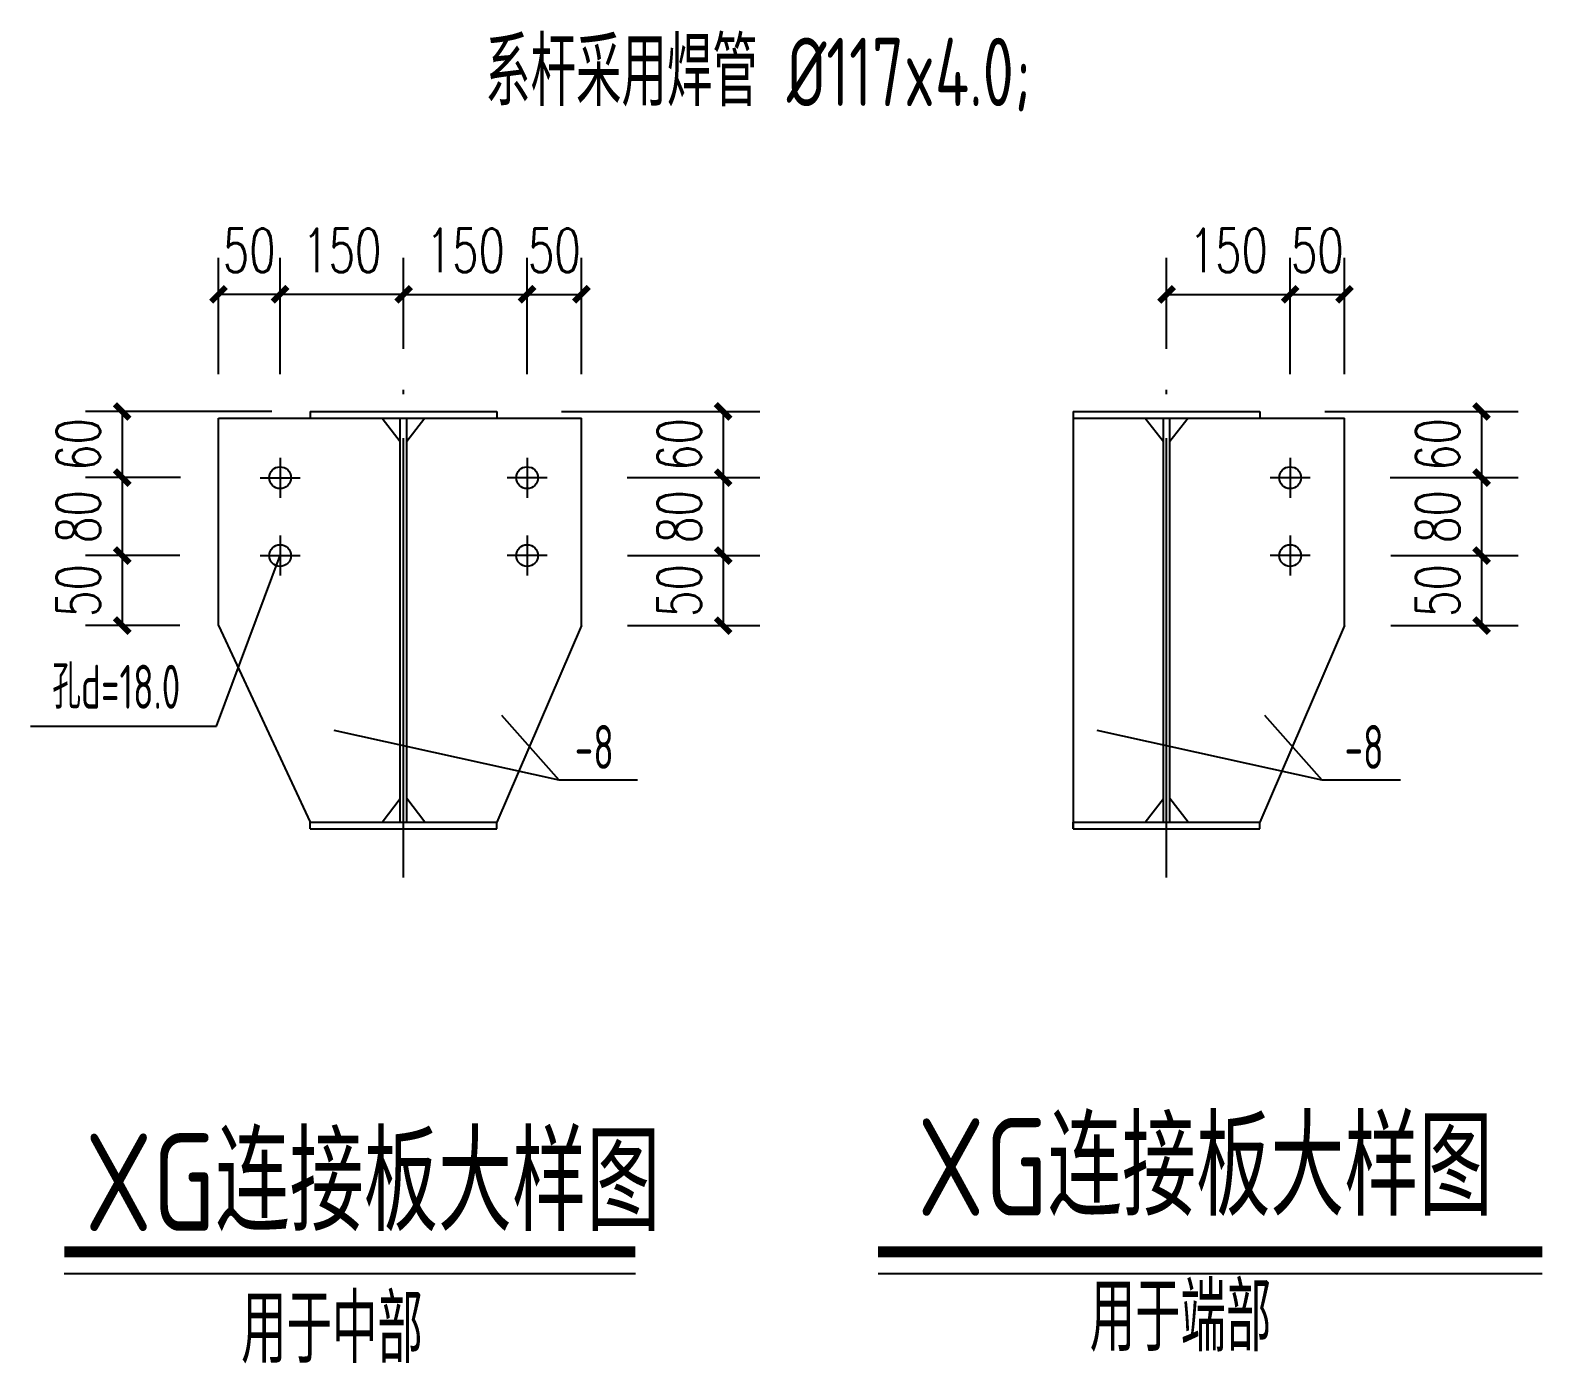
# Model space of a CAD drawing. Extents: x 2025205 to 2402328, y -557483 to 329036.
# Drawn here: x 2145126 to 2160674, y -333322 to -319664 of the extents above; entities that cross this region are included whole.
import ezdxf
from ezdxf.enums import TextEntityAlignment as Align

# ---------------------------------------------------------------- set-up
doc = ezdxf.new("R2010")
doc.units = 0
doc.header["$LTSCALE"] = 1500
doc.header["$MEASUREMENT"] = 0
doc.linetypes.add('DOTE', pattern=[2.42, 2, -0.2, 0.02, -0.2])
for name, color, linetype in [('11', 3, 'Continuous'), ('DOTE', 252, 'DOTE'), ('PUB_DIM', 3, 'Continuous'), ('THICK', 6, 'Continuous'), ('THIN', 7, 'Continuous'), ('TK', 140, 'Continuous'), ('板', 4, 'Continuous'), ('标注', 7, 'Continuous')]:
    doc.layers.add(name, color=color, linetype=linetype)
doc.styles.add('_TCH_DIM_T3', font='SIMPLEX.shx', dxfattribs={"width": 0.705882, "bigfont": 'GBCBIG.shx'})
doc.styles.get("Standard").update_dxf_attribs({"font": 'TSSDENG', "width": 0.7, "bigfont": 'TSSDCHN'})
doc.styles.add('tssd', font='tssdeng.shx', dxfattribs={"width": 0.7, "height": 3, "bigfont": '1hztxt.shx'})
doc.styles.add('TSSD_Label', font='Tssdeng.shx', dxfattribs={"width": 0.7, "bigfont": 'hztxt.shx'})
doc.dimstyles.new('_TCH_ARCH&&150', dxfattribs={"dimtxt": 446.25, "dimasz": 150, "dimexe": 375, "dimexo": 450, "dimgap": 189.375, "dimtad": 1, "dimdec": 0, "dimzin": 0, "dimdsep": 46, "dimtxsty": '_TCH_DIM_T3', "dimblk": 'ARCHTICK', "dimcen": 0.09, "dimclrt": 7, "dimazin": 2, "dimtfac": 1, "dimtdec": 0, "dimtmove": 2, "dimatfit": 0, "dimfxl": 1, "dimtolj": 1, "dimtzin": 0, "dimarcsym": 0})

# ---------------------------------------------------------------- blocks, each defined once
blk = doc.blocks.new('_ArchTick')
at = {"color": 0, "linetype": 'ByBlock', "const_width": 0.4}
blk.add_lwpolyline([(-0.5, -0.5), (0.5, 0.5)], dxfattribs=at)
blk = doc.blocks.new('*D75')
at = {"layer": 'Defpoints', "color": 0, "transparency": 16777216}
for p in [(2147685, -322368), (2148951, -323378), (2147685, -323635)]:
    blk.add_point(p, dxfattribs=at)
at = {"layer": 'PUB_DIM', "color": 0, "lineweight": -2, "transparency": 16777216}
for p, q in [((2147685, -323185), (2147685, -321993)), ((2148951, -322928), (2148951, -321993)), ((2148951, -322368), (2147685, -322368))]:
    blk.add_line(p, q, dxfattribs=at)
at = {"layer": 'PUB_DIM', "color": 0, "lineweight": -2, "transparency": 16777216, "xscale": 150, "yscale": 150, "zscale": 150, "rotation": 180}
blk.add_blockref('_ArchTick', (2147685, -322368), dxfattribs=at)
at = {"layer": 'PUB_DIM', "color": 0, "lineweight": -2, "transparency": 16777216, "xscale": 150, "yscale": 150, "zscale": 150}
blk.add_blockref('_ArchTick', (2148951, -322368), dxfattribs=at)
at = {"layer": 'PUB_DIM', "color": 7, "transparency": 16777216, "insert": (2148318, -321918), "char_height": 446.2, "attachment_point": 5, "style": '_TCH_DIM_T3'}
blk.add_mtext('\\A1;150', dxfattribs=at)
blk = doc.blocks.new('*D76')
at = {"layer": 'Defpoints', "color": 0, "transparency": 16777216}
for p in [(2147054, -322368), (2147054, -323635), (2147685, -323635)]:
    blk.add_point(p, dxfattribs=at)
at = {"layer": 'PUB_DIM', "color": 0, "lineweight": -2, "transparency": 16777216}
for p, q in [((2147054, -323185), (2147054, -321993)), ((2147685, -323185), (2147685, -321993)), ((2147685, -322368), (2147054, -322368))]:
    blk.add_line(p, q, dxfattribs=at)
at = {"layer": 'PUB_DIM', "color": 0, "lineweight": -2, "transparency": 16777216, "xscale": 150, "yscale": 150, "zscale": 150, "rotation": 180}
blk.add_blockref('_ArchTick', (2147054, -322368), dxfattribs=at)
at = {"layer": 'PUB_DIM', "color": 0, "lineweight": -2, "transparency": 16777216, "xscale": 150, "yscale": 150, "zscale": 150}
blk.add_blockref('_ArchTick', (2147685, -322368), dxfattribs=at)
at = {"layer": 'PUB_DIM', "color": 7, "transparency": 16777216, "insert": (2147369, -321918), "char_height": 446.2, "attachment_point": 5, "style": '_TCH_DIM_T3'}
blk.add_mtext('\\A1;50', dxfattribs=at)
blk = doc.blocks.new('*D77')
at = {"layer": 'Defpoints', "color": 0, "transparency": 16777216}
for p in [(2148050, -323568), (2146067, -324246), (2147116, -324246)]:
    blk.add_point(p, dxfattribs=at)
at = {"layer": 'PUB_DIM', "color": 0, "lineweight": -2, "transparency": 16777216}
for p, q in [((2147600, -323568), (2145692, -323568)), ((2146067, -323568), (2146067, -324246)), ((2146666, -324246), (2145692, -324246))]:
    blk.add_line(p, q, dxfattribs=at)
at = {"layer": 'PUB_DIM', "color": 0, "lineweight": -2, "transparency": 16777216, "xscale": 150, "yscale": 150, "zscale": 150}
for p, rotation in [((2146067, -323568), 90), ((2146067, -324246), 270)]:
    blk.add_blockref('_ArchTick', p, dxfattribs=dict(at, rotation=rotation))
at = {"layer": 'PUB_DIM', "color": 7, "transparency": 16777216, "insert": (2145617, -323907), "char_height": 446.2, "attachment_point": 5, "rotation": 90, "style": '_TCH_DIM_T3'}
blk.add_mtext('\\A1;60', dxfattribs=at)
blk = doc.blocks.new('*D78')
at = {"layer": 'Defpoints', "color": 0, "transparency": 16777216}
for p in [(2147116, -324246), (2146067, -325044), (2147109, -325044)]:
    blk.add_point(p, dxfattribs=at)
at = {"layer": 'PUB_DIM', "color": 0, "lineweight": -2, "transparency": 16777216}
for p, q in [((2146666, -324246), (2145692, -324246)), ((2146067, -324246), (2146067, -325044)), ((2146659, -325044), (2145692, -325044))]:
    blk.add_line(p, q, dxfattribs=at)
at = {"layer": 'PUB_DIM', "color": 0, "lineweight": -2, "transparency": 16777216, "xscale": 150, "yscale": 150, "zscale": 150}
for p, rotation in [((2146067, -324246), 90), ((2146067, -325044), 270)]:
    blk.add_blockref('_ArchTick', p, dxfattribs=dict(at, rotation=rotation))
at = {"layer": 'PUB_DIM', "color": 7, "transparency": 16777216, "insert": (2145617, -324645), "char_height": 446.2, "attachment_point": 5, "rotation": 90, "style": '_TCH_DIM_T3'}
blk.add_mtext('\\A1;80', dxfattribs=at)
blk = doc.blocks.new('*D79')
at = {"layer": 'Defpoints', "color": 0, "transparency": 16777216}
for p in [(2147109, -325044), (2146067, -325762), (2147109, -325762)]:
    blk.add_point(p, dxfattribs=at)
at = {"layer": 'PUB_DIM', "color": 0, "lineweight": -2, "transparency": 16777216}
for p, q in [((2146659, -325044), (2145692, -325044)), ((2146067, -325044), (2146067, -325762)), ((2146659, -325762), (2145692, -325762))]:
    blk.add_line(p, q, dxfattribs=at)
at = {"layer": 'PUB_DIM', "color": 0, "lineweight": -2, "transparency": 16777216, "xscale": 150, "yscale": 150, "zscale": 150}
for p, rotation in [((2146067, -325044), 90), ((2146067, -325762), 270)]:
    blk.add_blockref('_ArchTick', p, dxfattribs=dict(at, rotation=rotation))
at = {"layer": 'PUB_DIM', "color": 7, "transparency": 16777216, "insert": (2145617, -325403), "char_height": 446.2, "attachment_point": 5, "rotation": 90, "style": '_TCH_DIM_T3'}
blk.add_mtext('\\A1;50', dxfattribs=at)
blk = doc.blocks.new('*D80')
at = {"layer": 'Defpoints', "color": 0, "transparency": 16777216}
for p in [(2150796, -325044), (2150796, -325762), (2152225, -325762)]:
    blk.add_point(p, dxfattribs=at)
at = {"layer": 'PUB_DIM', "color": 0, "lineweight": -2, "transparency": 16777216}
for p, q in [((2151246, -325044), (2152600, -325044)), ((2152225, -325044), (2152225, -325762)), ((2151246, -325762), (2152600, -325762))]:
    blk.add_line(p, q, dxfattribs=at)
at = {"layer": 'PUB_DIM', "color": 0, "lineweight": -2, "transparency": 16777216, "xscale": 150, "yscale": 150, "zscale": 150}
for p, rotation in [((2152225, -325044), 90), ((2152225, -325762), 270)]:
    blk.add_blockref('_ArchTick', p, dxfattribs=dict(at, rotation=rotation))
at = {"layer": 'PUB_DIM', "color": 7, "transparency": 16777216, "insert": (2151775, -325403), "char_height": 446.2, "attachment_point": 5, "rotation": 90, "style": '_TCH_DIM_T3'}
blk.add_mtext('\\A1;50', dxfattribs=at)
blk = doc.blocks.new('*D81')
at = {"layer": 'Defpoints', "color": 0, "transparency": 16777216}
for p in [(2150790, -324246), (2150796, -325044), (2152225, -325044)]:
    blk.add_point(p, dxfattribs=at)
at = {"layer": 'PUB_DIM', "color": 0, "lineweight": -2, "transparency": 16777216}
for p, q in [((2151240, -324246), (2152600, -324246)), ((2152225, -324246), (2152225, -325044)), ((2151246, -325044), (2152600, -325044))]:
    blk.add_line(p, q, dxfattribs=at)
at = {"layer": 'PUB_DIM', "color": 0, "lineweight": -2, "transparency": 16777216, "xscale": 150, "yscale": 150, "zscale": 150}
for p, rotation in [((2152225, -324246), 90), ((2152225, -325044), 270)]:
    blk.add_blockref('_ArchTick', p, dxfattribs=dict(at, rotation=rotation))
at = {"layer": 'PUB_DIM', "color": 7, "transparency": 16777216, "insert": (2151775, -324645), "char_height": 446.2, "attachment_point": 5, "rotation": 90, "style": '_TCH_DIM_T3'}
blk.add_mtext('\\A1;80', dxfattribs=at)
blk = doc.blocks.new('*D82')
at = {"layer": 'Defpoints', "color": 0, "transparency": 16777216}
for p in [(2150120, -323568), (2150790, -324246), (2152225, -324246)]:
    blk.add_point(p, dxfattribs=at)
at = {"layer": 'PUB_DIM', "color": 0, "lineweight": -2, "transparency": 16777216}
for p, q in [((2150570, -323568), (2152600, -323568)), ((2152225, -323568), (2152225, -324246)), ((2151240, -324246), (2152600, -324246))]:
    blk.add_line(p, q, dxfattribs=at)
at = {"layer": 'PUB_DIM', "color": 0, "lineweight": -2, "transparency": 16777216, "xscale": 150, "yscale": 150, "zscale": 150}
for p, rotation in [((2152225, -323568), 90), ((2152225, -324246), 270)]:
    blk.add_blockref('_ArchTick', p, dxfattribs=dict(at, rotation=rotation))
at = {"layer": 'PUB_DIM', "color": 7, "transparency": 16777216, "insert": (2151775, -323907), "char_height": 446.2, "attachment_point": 5, "rotation": 90, "style": '_TCH_DIM_T3'}
blk.add_mtext('\\A1;60', dxfattribs=at)
blk = doc.blocks.new('*D83')
at = {"layer": 'Defpoints', "color": 0, "transparency": 16777216}
for p in [(2150773, -322368), (2150216, -323635), (2150773, -323635)]:
    blk.add_point(p, dxfattribs=at)
at = {"layer": 'PUB_DIM', "color": 0, "lineweight": -2, "transparency": 16777216}
for p, q in [((2150216, -323185), (2150216, -321993)), ((2150773, -323185), (2150773, -321993)), ((2150216, -322368), (2150773, -322368))]:
    blk.add_line(p, q, dxfattribs=at)
at = {"layer": 'PUB_DIM', "color": 0, "lineweight": -2, "transparency": 16777216, "xscale": 150, "yscale": 150, "zscale": 150, "rotation": 180}
blk.add_blockref('_ArchTick', (2150216, -322368), dxfattribs=at)
at = {"layer": 'PUB_DIM', "color": 0, "lineweight": -2, "transparency": 16777216, "xscale": 150, "yscale": 150, "zscale": 150}
blk.add_blockref('_ArchTick', (2150773, -322368), dxfattribs=at)
at = {"layer": 'PUB_DIM', "color": 7, "transparency": 16777216, "insert": (2150495, -321918), "char_height": 446.2, "attachment_point": 5, "style": '_TCH_DIM_T3'}
blk.add_mtext('\\A1;50', dxfattribs=at)
blk = doc.blocks.new('*D84')
at = {"layer": 'Defpoints', "color": 0, "transparency": 16777216}
for p in [(2150216, -322368), (2148951, -323378), (2150216, -323635)]:
    blk.add_point(p, dxfattribs=at)
at = {"layer": 'PUB_DIM', "color": 0, "lineweight": -2, "transparency": 16777216}
for p, q in [((2148951, -322928), (2148951, -321993)), ((2150216, -323185), (2150216, -321993)), ((2148951, -322368), (2150216, -322368))]:
    blk.add_line(p, q, dxfattribs=at)
at = {"layer": 'PUB_DIM', "color": 0, "lineweight": -2, "transparency": 16777216, "xscale": 150, "yscale": 150, "zscale": 150, "rotation": 180}
blk.add_blockref('_ArchTick', (2148951, -322368), dxfattribs=at)
at = {"layer": 'PUB_DIM', "color": 0, "lineweight": -2, "transparency": 16777216, "xscale": 150, "yscale": 150, "zscale": 150}
blk.add_blockref('_ArchTick', (2150216, -322368), dxfattribs=at)
at = {"layer": 'PUB_DIM', "color": 7, "transparency": 16777216, "insert": (2149583, -321918), "char_height": 446.2, "attachment_point": 5, "style": '_TCH_DIM_T3'}
blk.add_mtext('\\A1;150', dxfattribs=at)
blk = doc.blocks.new('*D85')
at = {"layer": 'Defpoints', "color": 0, "transparency": 16777216}
for p in [(2158615, -325044), (2158615, -325762), (2159996, -325762)]:
    blk.add_point(p, dxfattribs=at)
at = {"layer": 'PUB_DIM', "color": 0, "lineweight": -2, "transparency": 16777216}
for p, q in [((2159065, -325044), (2160371, -325044)), ((2159996, -325044), (2159996, -325762)), ((2159065, -325762), (2160371, -325762))]:
    blk.add_line(p, q, dxfattribs=at)
at = {"layer": 'PUB_DIM', "color": 0, "lineweight": -2, "transparency": 16777216, "xscale": 150, "yscale": 150, "zscale": 150}
for p, rotation in [((2159996, -325044), 90), ((2159996, -325762), 270)]:
    blk.add_blockref('_ArchTick', p, dxfattribs=dict(at, rotation=rotation))
at = {"layer": 'PUB_DIM', "color": 7, "transparency": 16777216, "insert": (2159546, -325403), "char_height": 446.2, "attachment_point": 5, "rotation": 90, "style": '_TCH_DIM_T3'}
blk.add_mtext('\\A1;50', dxfattribs=at)
blk = doc.blocks.new('*D86')
at = {"layer": 'Defpoints', "color": 0, "transparency": 16777216}
for p in [(2158609, -324246), (2158615, -325044), (2159996, -325044)]:
    blk.add_point(p, dxfattribs=at)
at = {"layer": 'PUB_DIM', "color": 0, "lineweight": -2, "transparency": 16777216}
for p, q in [((2159059, -324246), (2160371, -324246)), ((2159996, -324246), (2159996, -325044)), ((2159065, -325044), (2160371, -325044))]:
    blk.add_line(p, q, dxfattribs=at)
at = {"layer": 'PUB_DIM', "color": 0, "lineweight": -2, "transparency": 16777216, "xscale": 150, "yscale": 150, "zscale": 150}
for p, rotation in [((2159996, -324246), 90), ((2159996, -325044), 270)]:
    blk.add_blockref('_ArchTick', p, dxfattribs=dict(at, rotation=rotation))
at = {"layer": 'PUB_DIM', "color": 7, "transparency": 16777216, "insert": (2159546, -324645), "char_height": 446.2, "attachment_point": 5, "rotation": 90, "style": '_TCH_DIM_T3'}
blk.add_mtext('\\A1;80', dxfattribs=at)
blk = doc.blocks.new('*D87')
at = {"layer": 'Defpoints', "color": 0, "transparency": 16777216}
for p in [(2157939, -323568), (2158609, -324246), (2159996, -324246)]:
    blk.add_point(p, dxfattribs=at)
at = {"layer": 'PUB_DIM', "color": 0, "lineweight": -2, "transparency": 16777216}
for p, q in [((2158389, -323568), (2160371, -323568)), ((2159996, -323568), (2159996, -324246)), ((2159059, -324246), (2160371, -324246))]:
    blk.add_line(p, q, dxfattribs=at)
at = {"layer": 'PUB_DIM', "color": 0, "lineweight": -2, "transparency": 16777216, "xscale": 150, "yscale": 150, "zscale": 150}
for p, rotation in [((2159996, -323568), 90), ((2159996, -324246), 270)]:
    blk.add_blockref('_ArchTick', p, dxfattribs=dict(at, rotation=rotation))
at = {"layer": 'PUB_DIM', "color": 7, "transparency": 16777216, "insert": (2159546, -323907), "char_height": 446.2, "attachment_point": 5, "rotation": 90, "style": '_TCH_DIM_T3'}
blk.add_mtext('\\A1;60', dxfattribs=at)
blk = doc.blocks.new('*D88')
at = {"layer": 'Defpoints', "color": 0, "transparency": 16777216}
for p in [(2158592, -322368), (2158035, -323635), (2158592, -323635)]:
    blk.add_point(p, dxfattribs=at)
at = {"layer": 'PUB_DIM', "color": 0, "lineweight": -2, "transparency": 16777216}
for p, q in [((2158035, -323185), (2158035, -321993)), ((2158592, -323185), (2158592, -321993)), ((2158035, -322368), (2158592, -322368))]:
    blk.add_line(p, q, dxfattribs=at)
at = {"layer": 'PUB_DIM', "color": 0, "lineweight": -2, "transparency": 16777216, "xscale": 150, "yscale": 150, "zscale": 150, "rotation": 180}
blk.add_blockref('_ArchTick', (2158035, -322368), dxfattribs=at)
at = {"layer": 'PUB_DIM', "color": 0, "lineweight": -2, "transparency": 16777216, "xscale": 150, "yscale": 150, "zscale": 150}
blk.add_blockref('_ArchTick', (2158592, -322368), dxfattribs=at)
at = {"layer": 'PUB_DIM', "color": 7, "transparency": 16777216, "insert": (2158314, -321918), "char_height": 446.2, "attachment_point": 5, "style": '_TCH_DIM_T3'}
blk.add_mtext('\\A1;50', dxfattribs=at)
blk = doc.blocks.new('*D89')
at = {"layer": 'Defpoints', "color": 0, "transparency": 16777216}
for p in [(2158035, -322368), (2156769, -323378), (2158035, -323635)]:
    blk.add_point(p, dxfattribs=at)
at = {"layer": 'PUB_DIM', "color": 0, "lineweight": -2, "transparency": 16777216}
for p, q in [((2156769, -322928), (2156769, -321993)), ((2158035, -323185), (2158035, -321993)), ((2156769, -322368), (2158035, -322368))]:
    blk.add_line(p, q, dxfattribs=at)
at = {"layer": 'PUB_DIM', "color": 0, "lineweight": -2, "transparency": 16777216, "xscale": 150, "yscale": 150, "zscale": 150, "rotation": 180}
blk.add_blockref('_ArchTick', (2156769, -322368), dxfattribs=at)
at = {"layer": 'PUB_DIM', "color": 0, "lineweight": -2, "transparency": 16777216, "xscale": 150, "yscale": 150, "zscale": 150}
blk.add_blockref('_ArchTick', (2158035, -322368), dxfattribs=at)
at = {"layer": 'PUB_DIM', "color": 7, "transparency": 16777216, "insert": (2157402, -321918), "char_height": 446.2, "attachment_point": 5, "style": '_TCH_DIM_T3'}
blk.add_mtext('\\A1;150', dxfattribs=at)

msp = doc.modelspace()

# ---------------------------------------------------------------- linework, layer by layer
at = {"layer": '11', "color": 7}
for p, q in [((2145473.8, -332397.1), (2151325.6, -332397.1)), ((2153812.2, -332397.1), (2160617.4, -332397.1))]:
    msp.add_line(p, q, dxfattribs=at)
at = {"layer": 'DOTE', "ltscale": 1.5}
for p, q in [((2148950.5, -328342.4), (2148950.5, -322509.7)), ((2156769.3, -328342.4), (2156769.3, -322509.7))]:
    msp.add_line(p, q, dxfattribs=at)
at = {"layer": 'THICK', "linetype": 'Continuous', "const_width": 112.5}
for points in [[(2145473.8, -332176.6), (2151325.6, -332176.6)], [(2153812.2, -332176.6), (2160617.4, -332176.6)]]:
    msp.add_lwpolyline(points, dxfattribs=at)
at = {"layer": 'TK'}
for p, q in [((2147684.9, -324041.4), (2147684.9, -324451.1)), ((2150216.1, -324041.4), (2150216.1, -324451.1)), ((2158034.8, -324041.4), (2158034.8, -324451.1)), ((2147480.1, -324246.2), (2147889.8, -324246.2)), ((2150420.9, -324246.2), (2150011.2, -324246.2)), ((2158239.7, -324246.2), (2157830, -324246.2)), ((2147684.9, -324839.4), (2147684.9, -325249.2)), ((2150216.1, -324839.4), (2150216.1, -325249.2)), ((2158034.8, -324839.4), (2158034.8, -325249.2)), ((2147480.1, -325044.3), (2147889.8, -325044.3)), ((2150420.9, -325044.3), (2150011.2, -325044.3)), ((2158239.7, -325044.3), (2157830, -325044.3)), ((2150543.2, -327344.8), (2149958.1, -326683.2)), ((2158362, -327344.8), (2157776.9, -326683.2)), ((2150543.2, -327344.8), (2148240, -326834.7)), ((2158362, -327344.8), (2156058.8, -326834.7)), ((2151348.2, -327344.8), (2150543.2, -327344.8)), ((2159167, -327344.8), (2158362, -327344.8))]:
    msp.add_line(p, q, dxfattribs=at)
for centre in [(2147684.9, -324246.2), (2150216.1, -324246.2), (2158034.8, -324246.2), (2147684.9, -325044.3), (2150216.1, -325044.3), (2158034.8, -325044.3)]:
    msp.add_circle(centre, 111.6, dxfattribs=at)
at = {"layer": '板'}
for p, q in [((2147053.7, -325761.5), (2147053.7, -323635.2)), ((2147053.7, -323635.2), (2150773.4, -323635.2)), ((2147994.3, -323567.7), (2147994.3, -323635.2)), ((2147994.3, -323567.7), (2149906.7, -323567.7)), ((2148731.4, -323635.2), (2148916.8, -323876.6)), ((2148916.8, -327775.6), (2148916.8, -323635.2)), ((2148984.3, -327775.6), (2148984.3, -323635.2)), ((2149169.6, -323635.2), (2148984.3, -323876.6)), ((2149906.7, -323567.7), (2149906.7, -323635.2)), ((2150773.4, -325761.5), (2150773.4, -323635.2)), ((2155813, -323567.7), (2155813, -323635.2)), ((2155813, -323567.7), (2157725.5, -323567.7)), ((2155813, -323635.2), (2158592.2, -323635.2)), ((2155813, -323635.2), (2155813, -327843.1)), ((2156550.2, -323635.2), (2156735.5, -323876.6)), ((2156735.5, -327775.6), (2156735.5, -323635.2)), ((2156803, -327775.6), (2156803, -323635.2)), ((2156988.4, -323635.2), (2156803, -323876.6)), ((2157725.5, -323567.7), (2157725.5, -323635.2)), ((2158592.2, -325761.5), (2158592.2, -323635.2)), ((2147053.7, -325761.5), (2147994.3, -327775.6)), ((2150773.4, -325761.5), (2149906.7, -327775.6)), ((2158592.2, -325761.5), (2157725.5, -327775.6)), ((2148731.4, -327775.6), (2148916.8, -327534.2)), ((2149169.6, -327775.6), (2148984.3, -327534.2)), ((2156550.2, -327775.6), (2156735.5, -327534.2)), ((2156988.4, -327775.6), (2156803, -327534.2)), ((2147994.3, -327843.1), (2147994.3, -327775.6)), ((2147994.3, -327775.6), (2149906.7, -327775.6)), ((2147994.3, -327843.1), (2149906.7, -327843.1)), ((2149906.7, -327843.1), (2149906.7, -327775.6)), ((2155813, -327843.1), (2155813, -327775.6)), ((2155813, -327775.6), (2157725.5, -327775.6)), ((2155813, -327843.1), (2157725.5, -327843.1)), ((2157725.5, -327843.1), (2157725.5, -327775.6))]:
    msp.add_line(p, q, dxfattribs=at)
at = {"layer": '标注', "linetype": 'Continuous'}
for p, q in [((2147034.6, -326791), (2147684.9, -325044.3)), ((2145125.8, -326791), (2147034.6, -326791))]:
    msp.add_line(p, q, dxfattribs=at)

# ---------------------------------------------------------------- texts
at = {"layer": '11', "color": 7, "style": 'tssd', "width": 0.7}
for s, p in [('系杆采用焊管 %%C117x4.0;', (2149786.7, -320439.9)), ('用于中部', (2147286.2, -333318.1)), ('用于端部', (2155980.9, -333196.5))]:
    msp.add_text(s, height=700, dxfattribs=at).set_placement(p)
at = {"layer": '11', "color": 7, "width": 0.8}
for p in [(2154214.9, -331807.8), (2145686, -331963.8)]:
    msp.add_text('XG连接板大样图', height=1000, dxfattribs=at).set_placement(p)
at = {"layer": 'THIN', "style": 'TSSD_Label', "width": 0.65}
msp.add_text('孔d=18.0', height=450, dxfattribs=at).set_placement((2146007, -326388.3), align=Align.MIDDLE_CENTER)
for p in [(2150703.8, -327229.8), (2158592, -327229.8)]:
    msp.add_text('-8', height=450, dxfattribs=at).set_placement(p)

# ---------------------------------------------------------------- dimensions: what is measured, and where the dimension line sits
at = {"layer": 'PUB_DIM'}
for base, p1, p2, angle, text, picture, middle in [((2147053.7, -322368), (2147684.9, -323635.2), (2147053.7, -323635.2), 180, '50', '*D76', (2147369.3, -321918)), ((2147684.9, -322368), (2148950.5, -323378), (2147684.9, -323635.2), 180, '150', '*D75', (2148317.7, -321918)), ((2146067, -324246.2), (2148049.9, -323567.7), (2147115.5, -324246.2), 90, '60', '*D77', (2145617, -323907)), ((2152225.1, -324246.2), (2150119.9, -323567.7), (2150789.8, -324246.2), 90, '60', '*D82', (2151775.1, -323907)), ((2159996.2, -324246.2), (2157938.7, -323567.7), (2158608.6, -324246.2), 90, '60', '*D87', (2159546.2, -323907)), ((2146067, -325044.3), (2147115.5, -324246.2), (2147109.4, -325044.3), 90, '80', '*D78', (2145617, -324645.3)), ((2152225.1, -325044.3), (2150789.8, -324246.2), (2150795.9, -325044.3), 90, '80', '*D81', (2151775.1, -324645.3)), ((2159996.2, -325044.3), (2158608.6, -324246.2), (2158614.7, -325044.3), 90, '80', '*D86', (2159546.2, -324645.3)), ((2146067, -325761.5), (2147109.4, -325044.3), (2147109.4, -325761.5), 90, '50', '*D79', (2145617, -325402.9)), ((2152225.1, -325761.5), (2150795.9, -325044.3), (2150795.9, -325761.5), 90, '50', '*D80', (2151775.1, -325402.9)), ((2159996.2, -325761.5), (2158614.7, -325044.3), (2158614.7, -325761.5), 90, '50', '*D85', (2159546.2, -325402.9))]:
    dim = msp.add_linear_dim(base=base, p1=p1, p2=p2, angle=angle, text=text, dimstyle='_TCH_ARCH&&150', dxfattribs=at)
    dim.commit()
    dim.dimension.update_dxf_attribs({"geometry": picture, "text_midpoint": middle, "dimtype": 160})
for base, p1, p2, text, picture, middle in [((2150216.1, -322368), (2148950.5, -323378), (2150216.1, -323635.2), '150', '*D84', (2149583.3, -321918)), ((2150773.4, -322368), (2150216.1, -323635.2), (2150773.4, -323635.2), '50', '*D83', (2150494.7, -321918)), ((2158034.8, -322368), (2156769.3, -323378), (2158034.8, -323635.2), '150', '*D89', (2157402.1, -321918)), ((2158592.2, -322368), (2158034.8, -323635.2), (2158592.2, -323635.2), '50', '*D88', (2158313.5, -321918))]:
    dim = msp.add_linear_dim(base=base, p1=p1, p2=p2, text=text, dimstyle='_TCH_ARCH&&150', dxfattribs=at)
    dim.commit()
    dim.dimension.update_dxf_attribs({"geometry": picture, "text_midpoint": middle, "dimtype": 160})

doc.saveas('drawing.dxf')
